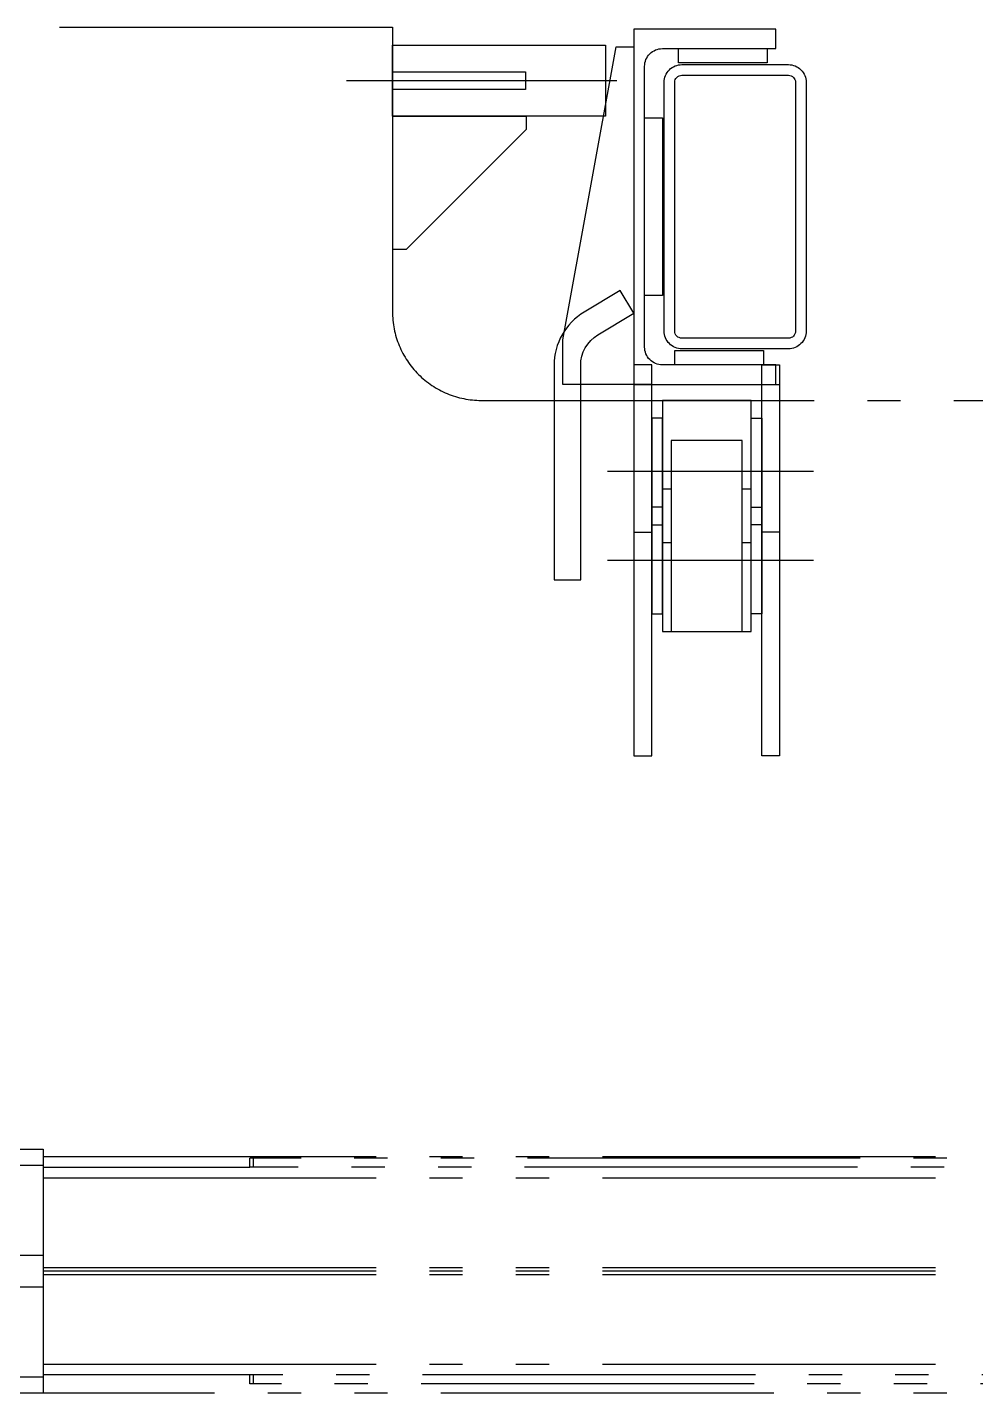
# Model space of a CAD drawing. Extents: x -1361 to 25435, y 363 to 30236.
# Drawn here: x 10229 to 10763, y 17386 to 18155 of the extents above; entities that cross this region are included whole.
import ezdxf

# ---------------------------------------------------------------- set-up
doc = ezdxf.new("R2010")
doc.units = 0
doc.header["$LTSCALE"] = 150
doc.linetypes.add('PHANTOM', pattern=[2.1, 1.25, -0.2, 0.125, -0.2, 0.125, -0.2])
doc.layers.get('0').update_dxf_attribs({"linetype": 'CONTINUOUS'})
for name, color, linetype in [('S0CO1', 1, 'CONTINUOUS'), ('S0CO2', 2, 'CONTINUOUS'), ('S0PH1', 1, 'PHANTOM'), ('S0PH5', 4, 'PHANTOM')]:
    doc.layers.add(name, color=color, linetype=linetype)

# ---------------------------------------------------------------- blocks, each defined once
blk = doc.blocks.new('hiab2')
at = {"color": 0, "linetype": 'ByBlock'}
for p, q in [((-1281.7, 68.5), (-1196.7, 68.5)), ((-1196.7, 68.5), (-1196.7, -68.5)), ((-1196.7, 64.5), (-341.61, 64.5)), ((-106.49, 63.5), (-1080.29, 63.5)), ((-1080.29, 58.5), (-1080.29, 63.5)), ((-1078.22, 58.5), (-1078.22, 63.5)), ((-1281.7, 59.5), (-1196.7, 59.5)), ((-1196.7, 58.5), (-1080.29, 58.5)), ((-108.05, 58.5), (-1080.29, 58.5)), ((-1196.7, 52.5), (-236.31, 52.5)), ((-1281.7, 9), (-1196.7, 9)), ((-1196.7, 2), (-241, 2)), ((-1196.7, 0), (-241, 0)), ((-1196.7, -2), (-241, -2)), ((-1281.7, -9), (-1196.7, -9)), ((-1196.7, -52.5), (-236.31, -52.5)), ((-1281.7, -59.5), (-1196.7, -59.5)), ((-1080.29, -58.5), (-1196.7, -58.5)), ((-165.49, -58.5), (-1080.29, -58.5)), ((-1080.29, -63.5), (-1080.29, -58.5)), ((-1078.22, -63.5), (-1078.22, -58.5)), ((-1287.7, -68.5), (-241, -68.5)), ((-166.32, -63.5), (-1080.29, -63.5))]:
    blk.add_line(p, q, dxfattribs=at)
blk = doc.blocks.new('Dykkerplatt-føring-p2')
at = {"color": 0, "linetype": 'PHANTOM'}
for p, q in [((-762.87, -118), (-878.87, -118)), ((-762.87, -168.07), (-878.87, -168.07))]:
    blk.add_line(p, q, dxfattribs=at)
at = {"color": 0, "linetype": 'ByBlock'}
for points in [[(-783.96, 131), (-863.96, 131), (-863.96, -69), (-783.96, -69), (-783.96, -58), (-847.96, -58, -0.414214), (-857.96, -48), (-857.96, 110, -0.414214), (-847.96, 120), (-783.96, 120)], [(-766.96, 101), (-766.96, -39, -0.414214), (-776.96, -49), (-836.96, -49, -0.414214), (-846.96, -39), (-846.96, 101, -0.414214), (-836.96, 111), (-776.96, 111, -0.414214)], [(-772.96, 101), (-772.96, -39, -0.414214), (-776.96, -43), (-836.96, -43, -0.414214), (-840.96, -39), (-840.96, 101, -0.414214), (-836.96, 105), (-776.96, 105, -0.414214)], [(-893.96, -179), (-893.96, -58.32, -0.263447), (-884.25, -41.17), (-863.96, -29), (-871.68, -16.14), (-891.97, -28.31, 0.263447), (-908.96, -58.32), (-908.96, -179)]]:
    blk.add_lwpolyline(points, format="xyb", close=True, dxfattribs=at)
for points in [[(-863.96, -69), (-903.96, -69), (-903.96, -44), (-873.96, 121), (-863.96, 121)], [(-802.96, -158), (-797.96, -158), (-797.96, -78), (-847.96, -78), (-847.96, -158), (-842.96, -158)], [(-842.96, -128.07), (-847.96, -128.07), (-847.96, -208.07), (-797.96, -208.07), (-797.96, -128.07), (-802.96, -128.07)]]:
    blk.add_lwpolyline(points, dxfattribs=at)
for points in [[(-788.96, 120), (-788.96, 112), (-838.96, 112), (-838.96, 120)], [(-847.96, 81), (-847.96, -19), (-857.96, -19), (-857.96, 81)], [(-790.96, -50), (-790.96, -58), (-840.96, -58), (-840.96, -50)], [(-863.96, -278.07), (-853.96, -278.07), (-853.96, -58.07), (-863.96, -58.07)], [(-781.96, -278.07), (-791.96, -278.07), (-791.96, -58.07), (-781.96, -58.07)], [(-863.96, -69), (-863.96, -152.27), (-853.96, -152.27), (-853.96, -69)], [(-781.96, -69), (-781.96, -152.27), (-791.96, -152.27), (-791.96, -69)], [(-853.96, -148), (-847.96, -148), (-847.96, -88), (-853.96, -88)], [(-791.96, -148), (-797.96, -148), (-797.96, -88), (-791.96, -88)], [(-842.96, -208.07), (-802.96, -208.07), (-802.96, -100.58), (-842.96, -100.58)], [(-853.96, -198.07), (-847.96, -198.07), (-847.96, -138.07), (-853.96, -138.07)], [(-791.96, -198.07), (-797.96, -198.07), (-797.96, -138.07), (-791.96, -138.07)]]:
    blk.add_lwpolyline(points, close=True, dxfattribs=at)

msp = doc.modelspace()

# ---------------------------------------------------------------- linework, layer by layer
at = {"layer": 'S0CO1'}
for points in [[(10509.697, 18119.679), (10434.697, 18119.679), (10434.697, 18129.679), (10509.697, 18129.679)], [(10435.005, 18104.679), (10510.005, 18104.679), (10510.005, 18097.179), (10442.505, 18029.679), (10435.005, 18029.679)]]:
    msp.add_lwpolyline(points, close=True, dxfattribs=at)
at = {"layer": 'S0CO2'}
msp.add_lwpolyline([(10554.697, 18104.679), (10434.697, 18104.679), (10434.697, 18144.679), (10554.697, 18144.679)], close=True, dxfattribs=at)
at = {"layer": 'S0PH1'}
msp.add_line((10561.001, 18124.679), (10408.787, 18124.679), dxfattribs=at)
at = {"layer": 'S0PH5'}
msp.add_line((10434.697, 18154.679), (9978.011, 18154.679), dxfattribs=at)
msp.add_lwpolyline([(10434.697, 18154.745), (10434.697, 17994.745, 0.4142136), (10484.697, 17944.745), (12384.697, 17944.745, 0.4142136), (12434.697, 17994.745), (12434.697, 18154.745)], format="xyb", dxfattribs=at)

# ---------------------------------------------------------------- block references
at = {"layer": 'S0CO1'}
msp.add_blockref('Dykkerplatt-føring-p2', (11434.697, 18022.745), dxfattribs=at)
at = {"layer": 'S0PH1'}
msp.add_blockref('hiab2', (11434.697, 17454.679), dxfattribs=at)

doc.saveas('drawing.dxf')
